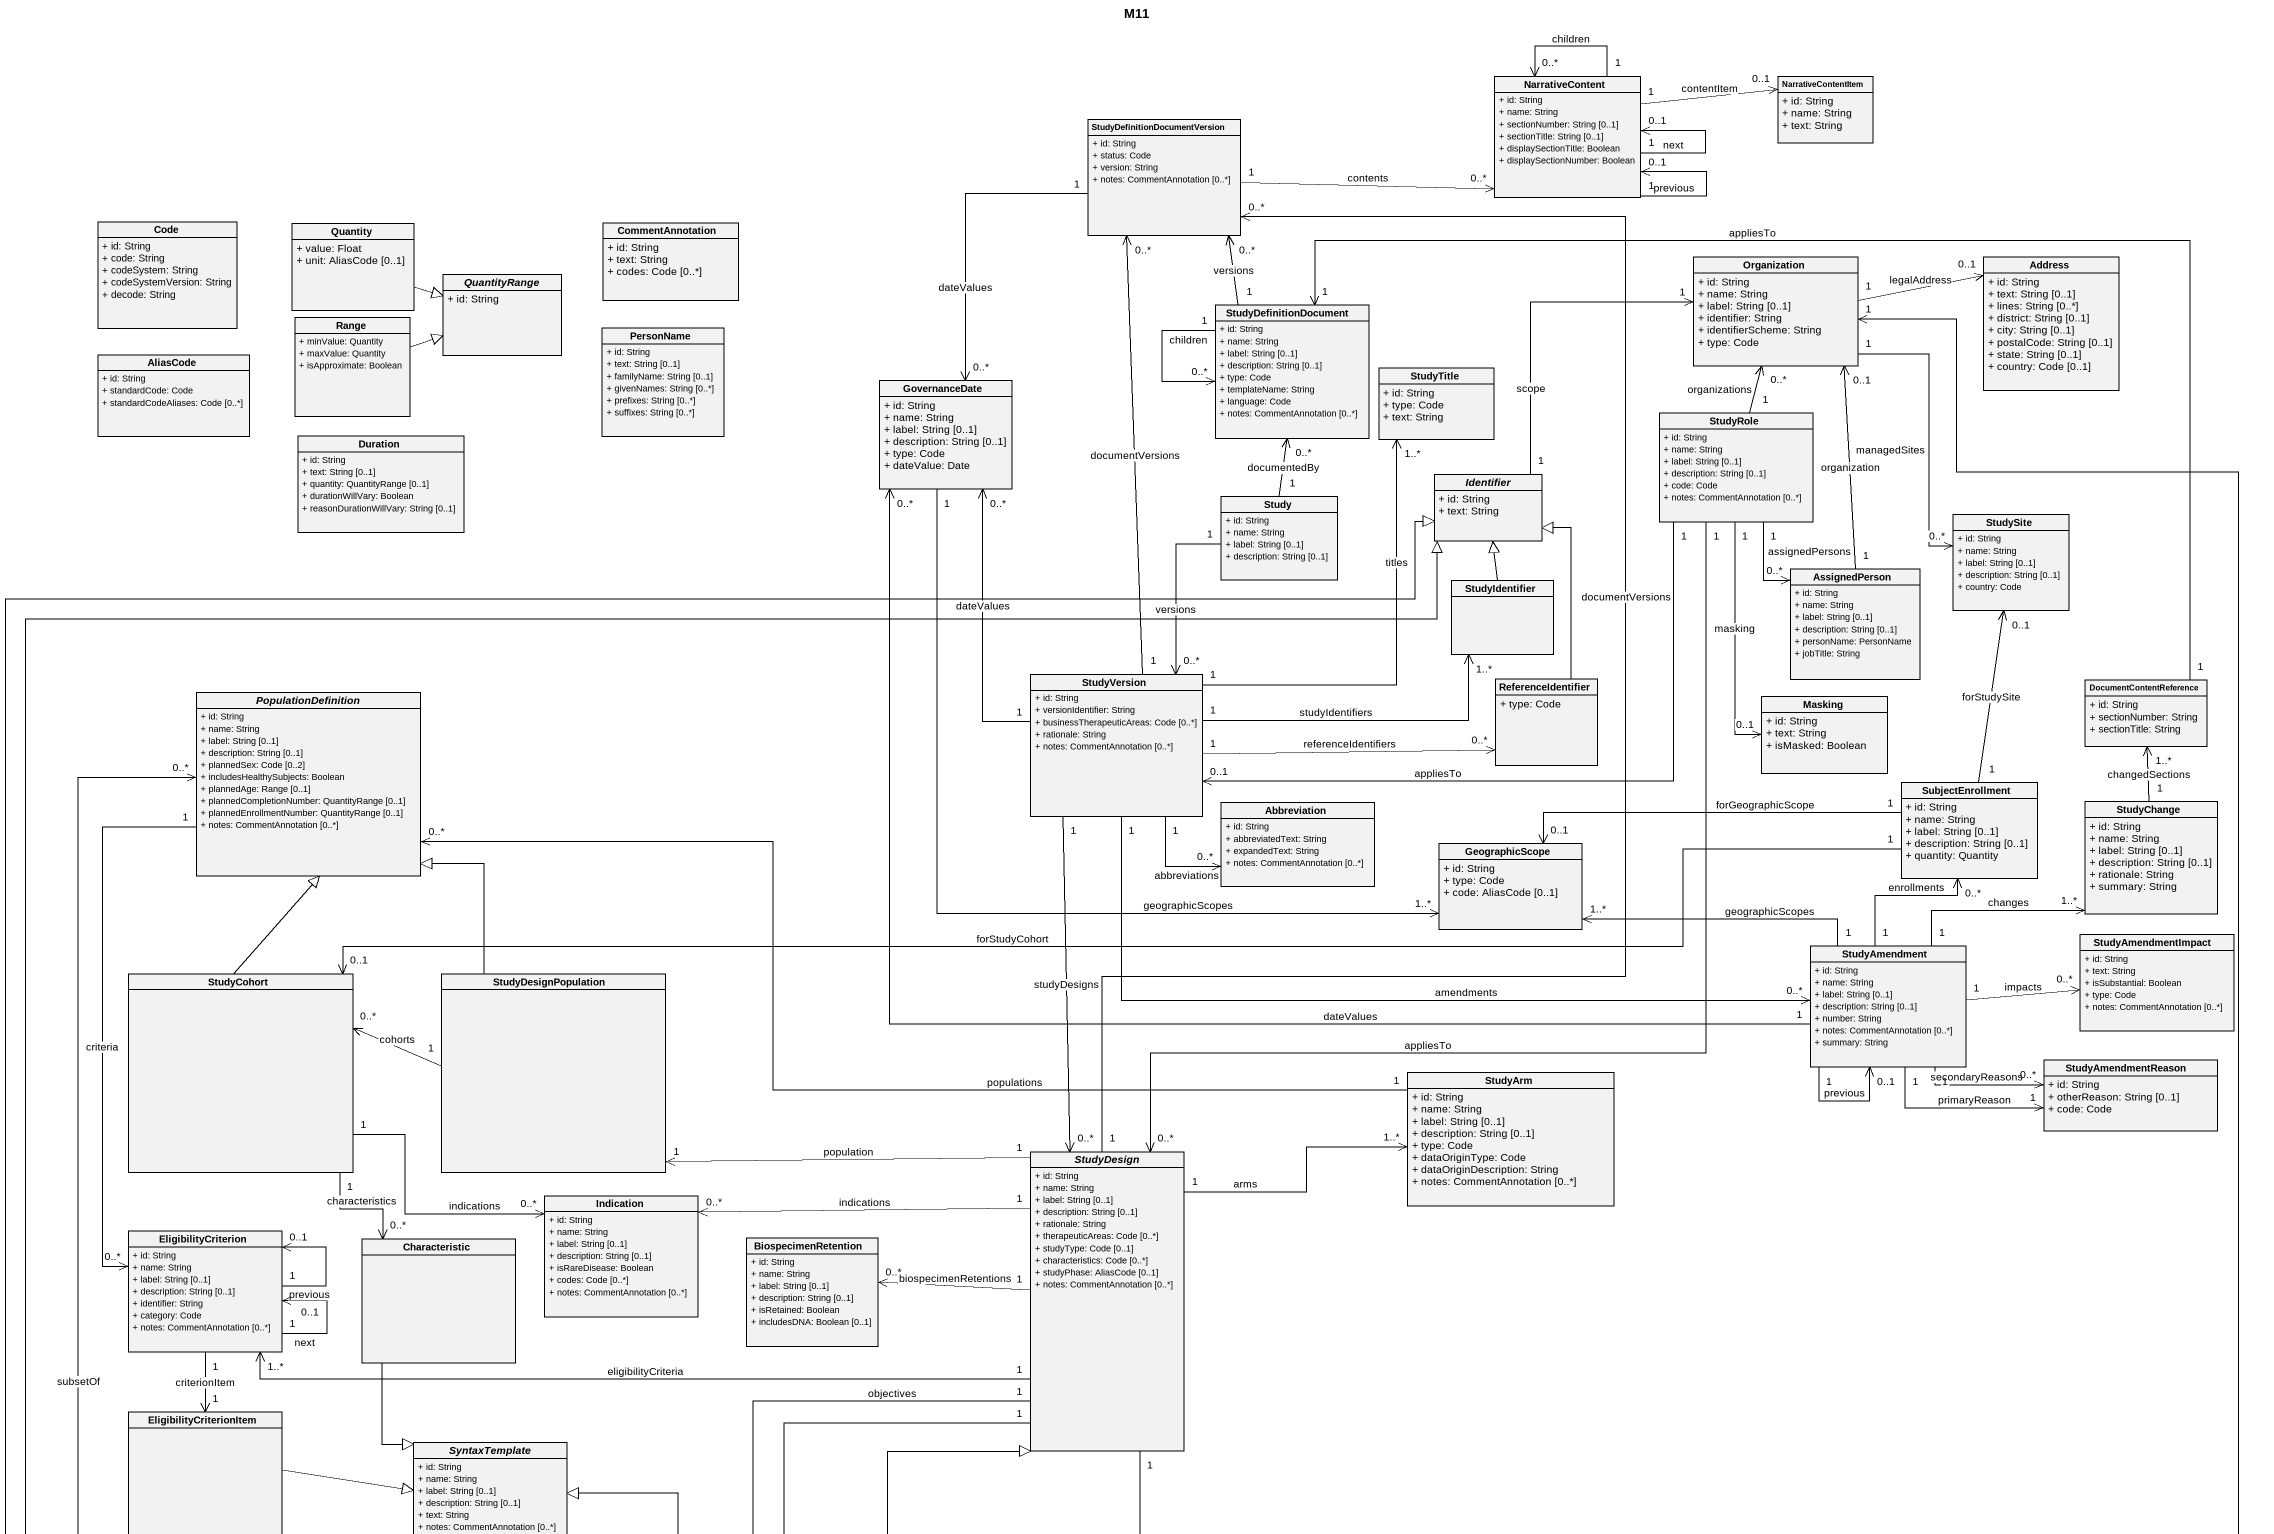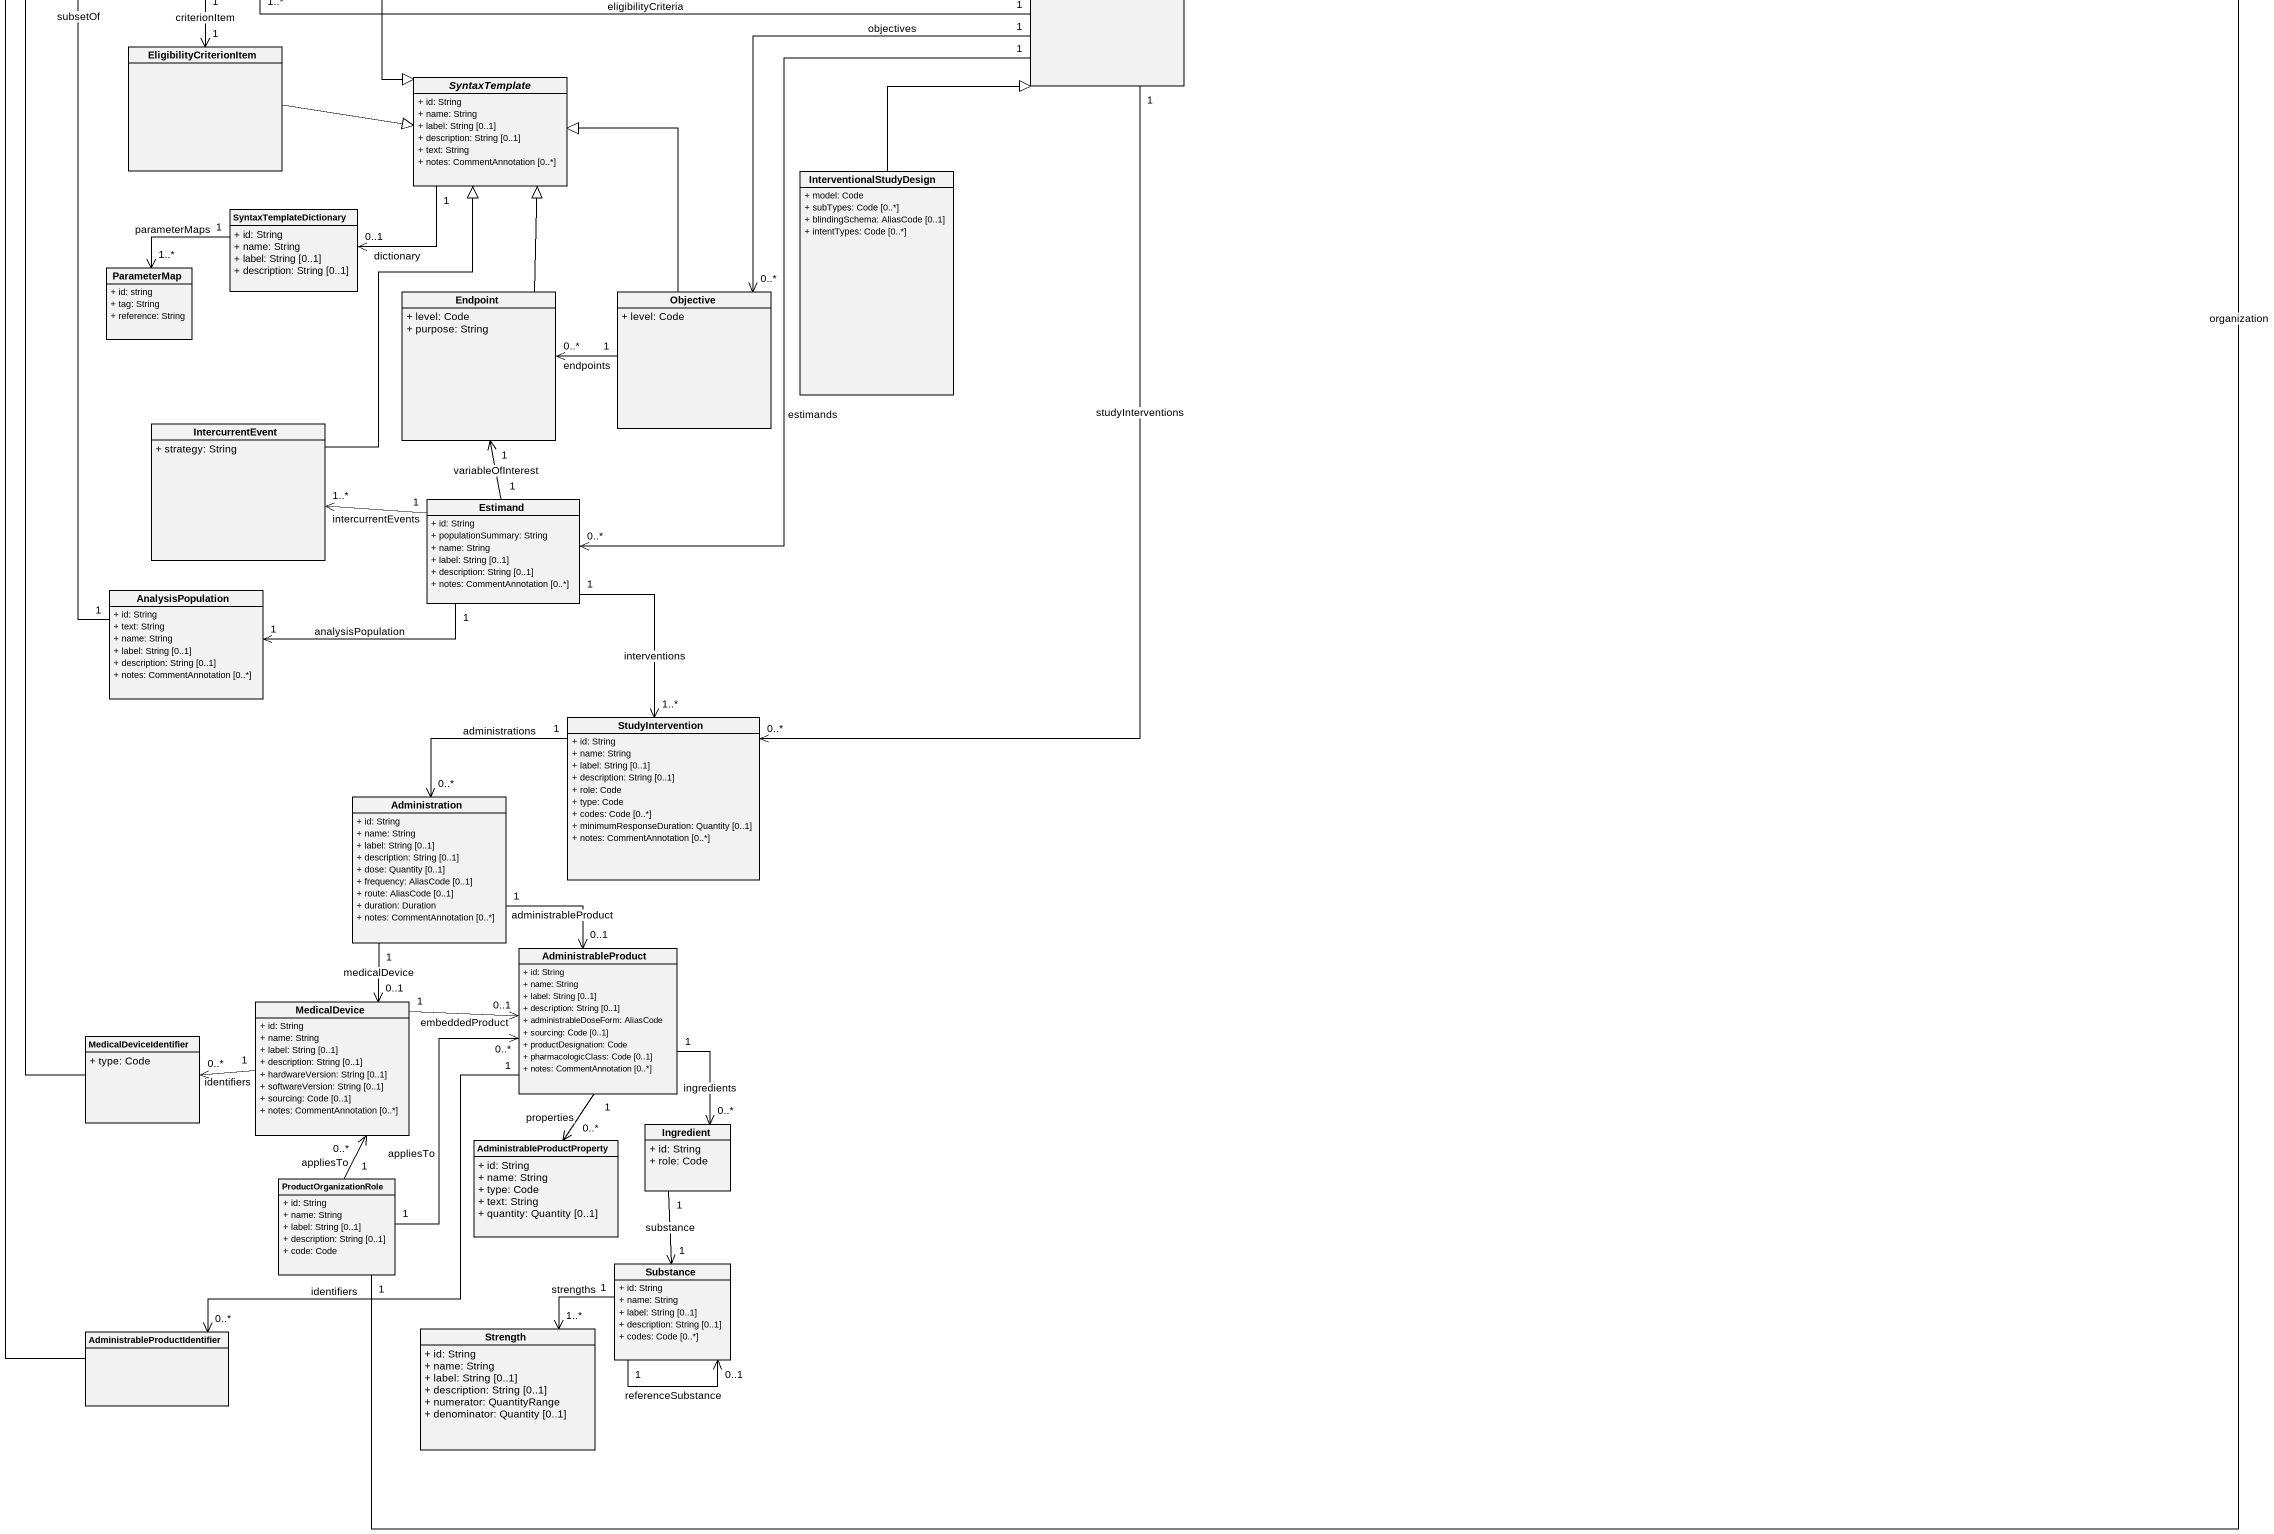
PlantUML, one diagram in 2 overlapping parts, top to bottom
@startuml
title M11
hide circle
hide empty members
skinparam classAttributeIconSize 0
class NarrativeContent {
  + id: String
  + name: String
  + sectionNumber: String [0..1]
  + sectionTitle: String [0..1]
  + displaySectionTitle: Boolean
  + displaySectionNumber: Boolean
}
class NarrativeContentItem {
  + id: String
  + name: String
  + text: String
}
class "StudyDefinitionDocumentVersion" as StudyDefinitionDocumentVersi {
  + id: String
  + status: Code
  + version: String
  + notes: CommentAnnotation [0..*]
}
class Code {
  + id: String
  + code: String
  + codeSystem: String
  + codeSystemVersion: String
  + decode: String
}
class CommentAnnotation {
  + id: String
  + text: String
  + codes: Code [0..*]
}
class Quantity {
  + value: Float
  + unit: AliasCode [0..1]
}
class Organization {
  + id: String
  + name: String
  + label: String [0..1]
  + identifier: String
  + identifierScheme: String
  + type: Code
}
class Address {
  + id: String
  + text: String [0..1]
  + lines: String [0..*]
  + district: String [0..1]
  + city: String [0..1]
  + postalCode: String [0..1]
  + state: String [0..1]
  + country: Code [0..1]
}
abstract class QuantityRange {
  + id: String
}
class StudyDefinitionDocument {
  + id: String
  + name: String
  + label: String [0..1]
  + description: String [0..1]
  + type: Code
  + templateName: String
  + language: Code
  + notes: CommentAnnotation [0..*]
}
class Range {
  + minValue: Quantity
  + maxValue: Quantity
  + isApproximate: Boolean
}
class PersonName {
  + id: String
  + text: String [0..1]
  + familyName: String [0..1]
  + givenNames: String [0..*]
  + prefixes: String [0..*]
  + suffixes: String [0..*]
}
class AliasCode {
  + id: String
  + standardCode: Code
  + standardCodeAliases: Code [0..*]
}
class GovernanceDate {
  + id: String
  + name: String
  + label: String [0..1]
  + description: String [0..1]
  + type: Code
  + dateValue: Date
}
class StudyTitle {
  + id: String
  + type: Code
  + text: String
}
class Duration {
  + id: String
  + text: String [0..1]
  + quantity: QuantityRange [0..1]
  + durationWillVary: Boolean
  + reasonDurationWillVary: String [0..1]
}
class StudyRole {
  + id: String
  + name: String
  + label: String [0..1]
  + description: String [0..1]
  + code: Code
  + notes: CommentAnnotation [0..*]
}
abstract class Identifier {
  + id: String
  + text: String
}
class Study {
  + id: String
  + name: String
  + label: String [0..1]
  + description: String [0..1]
}
class StudySite {
  + id: String
  + name: String
  + label: String [0..1]
  + description: String [0..1]
  + country: Code
}
class StudyIdentifier
class AssignedPerson {
  + id: String
  + name: String
  + label: String [0..1]
  + description: String [0..1]
  + personName: PersonName
  + jobTitle: String
}
abstract class PopulationDefinition {
  + id: String
  + name: String
  + label: String [0..1]
  + description: String [0..1]
  + plannedSex: Code [0..2]
  + includesHealthySubjects: Boolean
  + plannedAge: Range [0..1]
  + plannedCompletionNumber: QuantityRange [0..1]
  + plannedEnrollmentNumber: QuantityRange [0..1]
  + notes: CommentAnnotation [0..*]
}
class StudyVersion {
  + id: String
  + versionIdentifier: String
  + businessTherapeuticAreas: Code [0..*]
  + rationale: String
  + notes: CommentAnnotation [0..*]
}
class ReferenceIdentifier {
  + type: Code
}
class Masking {
  + id: String
  + text: String
  + isMasked: Boolean
}
class DocumentContentReference {
  + id: String
  + sectionNumber: String
  + sectionTitle: String
}
class SubjectEnrollment {
  + id: String
  + name: String
  + label: String [0..1]
  + description: String [0..1]
  + quantity: Quantity
}
class Abbreviation {
  + id: String
  + abbreviatedText: String
  + expandedText: String
  + notes: CommentAnnotation [0..*]
}
class StudyChange {
  + id: String
  + name: String
  + label: String [0..1]
  + description: String [0..1]
  + rationale: String
  + summary: String
}
class GeographicScope {
  + id: String
  + type: Code
  + code: AliasCode [0..1]
}
class StudyAmendment {
  + id: String
  + name: String
  + label: String [0..1]
  + description: String [0..1]
  + number: String
  + notes: CommentAnnotation [0..*]
  + summary: String
}
class StudyAmendmentImpact {
  + id: String
  + text: String
  + isSubstantial: Boolean
  + type: Code
  + notes: CommentAnnotation [0..*]
}
class StudyCohort
class StudyDesignPopulation
class StudyArm {
  + id: String
  + name: String
  + label: String [0..1]
  + description: String [0..1]
  + type: Code
  + dataOriginType: Code
  + dataOriginDescription: String
  + notes: CommentAnnotation [0..*]
}
class StudyAmendmentReason {
  + id: String
  + otherReason: String [0..1]
  + code: Code
}
abstract class StudyDesign {
  + id: String
  + name: String
  + label: String [0..1]
  + description: String [0..1]
  + rationale: String
  + therapeuticAreas: Code [0..*]
  + studyType: Code [0..1]
  + characteristics: Code [0..*]
  + studyPhase: AliasCode [0..1]
  + notes: CommentAnnotation [0..*]
}
class Indication {
  + id: String
  + name: String
  + label: String [0..1]
  + description: String [0..1]
  + isRareDisease: Boolean
  + codes: Code [0..*]
  + notes: CommentAnnotation [0..*]
}
class EligibilityCriterion {
  + id: String
  + name: String
  + label: String [0..1]
  + description: String [0..1]
  + identifier: String
  + category: Code
  + notes: CommentAnnotation [0..*]
}
class Characteristic
class BiospecimenRetention {
  + id: String
  + name: String
  + label: String [0..1]
  + description: String [0..1]
  + isRetained: Boolean
  + includesDNA: Boolean [0..1]
}
class EligibilityCriterionItem
abstract class SyntaxTemplate {
  + id: String
  + name: String
  + label: String [0..1]
  + description: String [0..1]
  + text: String
  + notes: CommentAnnotation [0..*]
}
class InterventionalStudyDesign {
  + model: Code
  + subTypes: Code [0..*]
  + blindingSchema: AliasCode [0..1]
  + intentTypes: Code [0..*]
}
class SyntaxTemplateDictionary {
  + id: String
  + name: String
  + label: String [0..1]
  + description: String [0..1]
}
class ParameterMap {
  + id: string
  + tag: String
  + reference: String
}
class Endpoint {
  + level: Code
  + purpose: String
}
class Objective {
  + level: Code
}
class IntercurrentEvent {
  + strategy: String
}
class Estimand {
  + id: String
  + populationSummary: String
  + name: String
  + label: String [0..1]
  + description: String [0..1]
  + notes: CommentAnnotation [0..*]
}
class AnalysisPopulation {
  + id: String
  + text: String
  + name: String
  + label: String [0..1]
  + description: String [0..1]
  + notes: CommentAnnotation [0..*]
}
class StudyIntervention {
  + id: String
  + name: String
  + label: String [0..1]
  + description: String [0..1]
  + role: Code
  + type: Code
  + codes: Code [0..*]
  + minimumResponseDuration: Quantity [0..1]
  + notes: CommentAnnotation [0..*]
}
class Administration {
  + id: String
  + name: String
  + label: String [0..1]
  + description: String [0..1]
  + dose: Quantity [0..1]
  + frequency: AliasCode [0..1]
  + route: AliasCode [0..1]
  + duration: Duration
  + notes: CommentAnnotation [0..*]
}
class AdministrableProduct {
  + id: String
  + name: String
  + label: String [0..1]
  + description: String [0..1]
  + administrableDoseForm: AliasCode
  + sourcing: Code [0..1]
  + productDesignation: Code
  + pharmacologicClass: Code [0..1]
  + notes: CommentAnnotation [0..*]
}
class MedicalDevice {
  + id: String
  + name: String
  + label: String [0..1]
  + description: String [0..1]
  + hardwareVersion: String [0..1]
  + softwareVersion: String [0..1]
  + sourcing: Code [0..1]
  + notes: CommentAnnotation [0..*]
}
class MedicalDeviceIdentifier {
  + type: Code
}
class Ingredient {
  + id: String
  + role: Code
}
class ProductOrganizationRole {
  + id: String
  + name: String
  + label: String [0..1]
  + description: String [0..1]
  + code: Code
}
class AdministrableProductProperty {
  + id: String
  + name: String
  + type: Code
  + text: String
  + quantity: Quantity [0..1]
}
class Substance {
  + id: String
  + name: String
  + label: String [0..1]
  + description: String [0..1]
  + codes: Code [0..*]
}
class "AdministrableProductIdentifier" as AdministrableProductIdentifi
class Strength {
  + id: String
  + name: String
  + label: String [0..1]
  + description: String [0..1]
  + numerator: QuantityRange
  + denominator: Quantity [0..1]
}
NarrativeContent "1" --> "0..1" NarrativeContent : next
NarrativeContent "1" --> "0..1" NarrativeContent : previous
NarrativeContent "1" --> "0..*" NarrativeContent : children
NarrativeContent "1" -right-> "0..1" NarrativeContentItem : contentItem
StudyDefinitionDocumentVersi "1" -right-> "0..*" NarrativeContent : contents
StudyDefinitionDocumentVersi "1" --> "0..*" GovernanceDate : dateValues
Quantity -right-|> QuantityRange
Organization "1" -right-> "0..1" Address : legalAddress
Organization "1" --> "0..*" StudySite : managedSites
StudyDefinitionDocument "1" -up-> "0..*" StudyDefinitionDocumentVersi : versions
StudyDefinitionDocument "1" --> "0..*" StudyDefinitionDocument : children
Range -right-|> QuantityRange
GovernanceDate "1" --> "1..*" GeographicScope : geographicScopes
StudyRole "1" -up-> "0..*" Organization : organizations
StudyRole "1" --> "0..*" AssignedPerson : assignedPersons
StudyRole "1" -left-> "0..1" StudyVersion : appliesTo
StudyRole "1" --> "0..1" Masking : masking
StudyRole "1" --> "0..*" StudyDesign : appliesTo
Identifier "1" -up-> "1" Organization : scope
Study "1" -up-> "0..*" StudyDefinitionDocument : documentedBy
Study "1" --> "0..*" StudyVersion : versions
StudyIdentifier -up-|> Identifier
AssignedPerson "1" -up-> "0..1" Organization : organization
PopulationDefinition "1" --> "0..*" EligibilityCriterion : criteria
StudyVersion "1" -up-> "0..*" StudyDefinitionDocumentVersi : documentVersions
StudyVersion "1" -up-> "0..*" GovernanceDate : dateValues
StudyVersion "1" -up-> "1..*" StudyTitle : titles
StudyVersion "1" -right-> "1..*" StudyIdentifier : studyIdentifiers
StudyVersion "1" -right-> "0..*" ReferenceIdentifier : referenceIdentifiers
StudyVersion "1" -right-> "0..*" Abbreviation : abbreviations
StudyVersion "1" -right-> "0..*" StudyAmendment : amendments
StudyVersion "1" --> "0..*" StudyDesign : studyDesigns
ReferenceIdentifier -up-|> Identifier
DocumentContentReference "1" -left-> "1" StudyDefinitionDocument : appliesTo
SubjectEnrollment "1" -up-> "0..1" StudySite : forStudySite
SubjectEnrollment "1" -left-> "0..1" GeographicScope : forGeographicScope
SubjectEnrollment "1" -left-> "0..1" StudyCohort : forStudyCohort
StudyChange "1" -up-> "1..*" DocumentContentReference : changedSections
StudyAmendment "1" -up-> "0..*" GovernanceDate : dateValues
StudyAmendment "1" -up-> "0..*" SubjectEnrollment : enrollments
StudyAmendment "1" -right-> "1..*" StudyChange : changes
StudyAmendment "1" -left-> "1..*" GeographicScope : geographicScopes
StudyAmendment "1" --> "0..1" StudyAmendment : previous
StudyAmendment "1" -right-> "0..*" StudyAmendmentImpact : impacts
StudyAmendment "1" -right-> "1" StudyAmendmentReason : primaryReason
StudyAmendment "1" -right-> "0..*" StudyAmendmentReason : secondaryReasons
StudyCohort -up-|> PopulationDefinition
StudyCohort "1" -right-> "0..*" Indication : indications
StudyCohort "1" --> "0..*" Characteristic : characteristics
StudyDesignPopulation -up-|> PopulationDefinition
StudyDesignPopulation "1" -left-> "0..*" StudyCohort : cohorts
StudyArm "1" -left-> "0..*" PopulationDefinition : populations
StudyDesign "1" -up-> "0..*" StudyDefinitionDocumentVersi : documentVersions
StudyDesign "1" -left-> "1" StudyDesignPopulation : population
StudyDesign "1" -right-> "1..*" StudyArm : arms
StudyDesign "1" -left-> "0..*" Indication : indications
StudyDesign "1" -left-> "1..*" EligibilityCriterion : eligibilityCriteria
StudyDesign "1" -left-> "0..*" BiospecimenRetention : biospecimenRetentions
StudyDesign "1" --> "0..*" Objective : objectives
StudyDesign "1" --> "0..*" Estimand : estimands
StudyDesign "1" --> "0..*" StudyIntervention : studyInterventions
EligibilityCriterion "1" --> "0..1" EligibilityCriterion : next
EligibilityCriterion "1" --> "0..1" EligibilityCriterion : previous
EligibilityCriterion "1" --> "1" EligibilityCriterionItem : criterionItem
Characteristic --|> SyntaxTemplate
EligibilityCriterionItem -right-|> SyntaxTemplate
SyntaxTemplate "1" --> "0..1" SyntaxTemplateDictionary : dictionary
InterventionalStudyDesign -up-|> StudyDesign
SyntaxTemplateDictionary "1" -left-> "1..*" ParameterMap : parameterMaps
Endpoint -up-|> SyntaxTemplate
Objective -up-|> SyntaxTemplate
Objective "1" -left-> "0..*" Endpoint : endpoints
IntercurrentEvent -up-|> SyntaxTemplate
Estimand "1" -up-> "1" Endpoint : variableOfInterest
Estimand "1" -left-> "1..*" IntercurrentEvent : intercurrentEvents
Estimand "1" -left-> "1" AnalysisPopulation : analysisPopulation
Estimand "1" --> "1..*" StudyIntervention : interventions
AnalysisPopulation "1" -up-> "0..*" PopulationDefinition : subsetOf
StudyIntervention "1" -left-> "0..*" Administration : administrations
Administration "1" --> "0..1" AdministrableProduct : administrableProduct
Administration "1" --> "0..1" MedicalDevice : medicalDevice
AdministrableProduct "1" --> "0..*" Ingredient : ingredients
AdministrableProduct "1" --> "0..*" AdministrableProductProperty : properties
AdministrableProduct "1" --> "0..*" AdministrableProductIdentifi : identifiers
MedicalDevice "1" -right-> "0..1" AdministrableProduct : embeddedProduct
MedicalDevice "1" -left-> "0..*" MedicalDeviceIdentifier : identifiers
MedicalDeviceIdentifier -up-|> Identifier
Ingredient "1" --> "1" Substance : substance
ProductOrganizationRole "1" -up-> "1" Organization : organization
ProductOrganizationRole "1" -up-> "0..*" AdministrableProduct : appliesTo
ProductOrganizationRole "1" -up-> "0..*" MedicalDevice : appliesTo
Substance "1" --> "0..1" Substance : referenceSubstance
Substance "1" -left-> "1..*" Strength : strengths
AdministrableProductIdentifi -up-|> Identifier
@enduml
